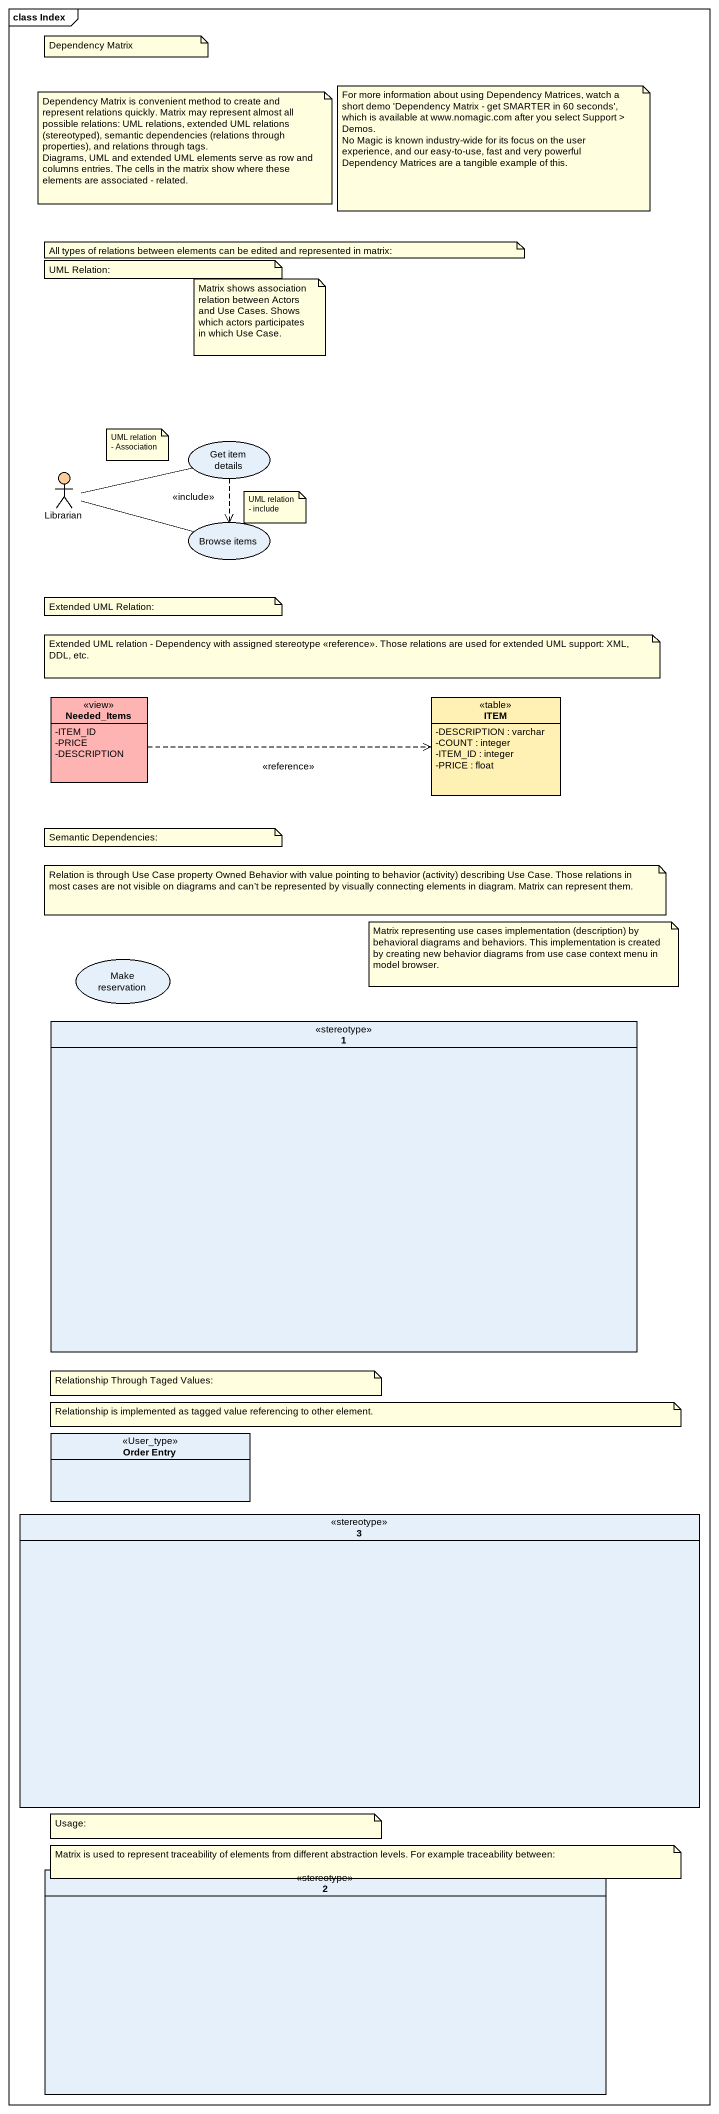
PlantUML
@startuml
mainframe class Index
allowmixing
hide circle
hide empty members
skinparam classAttributeIconSize 0
usecase "Get item details" as Get_item_details
actor Librarian #FFCC99
usecase "Browse items" as Browse_items
class Needed_Items <<view>> #FFB4B4 {
  -ITEM_ID
  -PRICE
  -DESCRIPTION
}
class ITEM <<table>> #FFF0B4 {
  -DESCRIPTION : varchar
  -COUNT : integer
  -ITEM_ID : integer
  -PRICE : float
}
usecase "Make reservation" as Make_reservation
class "1" as c1 <<stereotype>>
class "Order Entry" as Order_Entry <<User_type>>
class "3" as c3 <<stereotype>>
class "2" as c2 <<stereotype>>
Get_item_details ..> Browse_items : <<include>>
Librarian -right- Get_item_details
Librarian -right- Browse_items
Needed_Items .right.> ITEM : <<reference>>
note as N1
  Dependency Matrix
end note
note as N2
  Dependency Matrix is convenient method to create and represent relations quickly. Matrix may represent almost all possible relations: UML relations, extended UML relations (stereotyped), semantic dependencies (relations through properties), and relations through tags.
  Diagrams, UML and extended UML elements serve as row and columns entries. The cells in the matrix show where these elements are associated - related.
end note
note as N3
  For more information about using Dependency Matrices, watch a short demo 'Dependency Matrix - get SMARTER in 60 seconds', which is available at www.nomagic.com after you select Support > Demos.
  No Magic is known industry-wide for its focus on the user experience, and our easy-to-use, fast and very powerful Dependency Matrices are a tangible example of this.
end note
note as N4
  All types of relations between elements can be edited and represented in matrix:
end note
note as N5
  UML Relation:
end note
note as N6
  Matrix shows association relation between Actors and Use Cases. Shows which actors participates in which Use Case.
end note
note as N7
  UML relation - Association
end note
note as N8
  UML relation - include
end note
note as N9
  Extended UML Relation:
end note
note as N10
  Extended UML relation - Dependency with assigned stereotype <<reference>>. Those relations are used for extended UML support: XML, DDL, etc.
end note
note as N11
  Relation is through Use Case property Owned Behavior with value pointing to behavior (activity) describing Use Case. Those relations in most cases are not visible on diagrams and can’t be represented by visually connecting elements in diagram. Matrix can represent them.
end note
note as N12
  Semantic Dependencies:
end note
note as N13
  Matrix representing use cases implementation (description) by behavioral diagrams and behaviors. This implementation is created by creating new behavior diagrams from use case context menu in model browser.
end note
note as N14
  Relationship Through Taged Values:
end note
note as N15
  Relationship is implemented as tagged value referencing to other element.
end note
note as N16
  Usage:
end note
note as N17
  Matrix is used to represent traceability of elements from different abstraction levels. For example traceability between:
end note
@enduml
